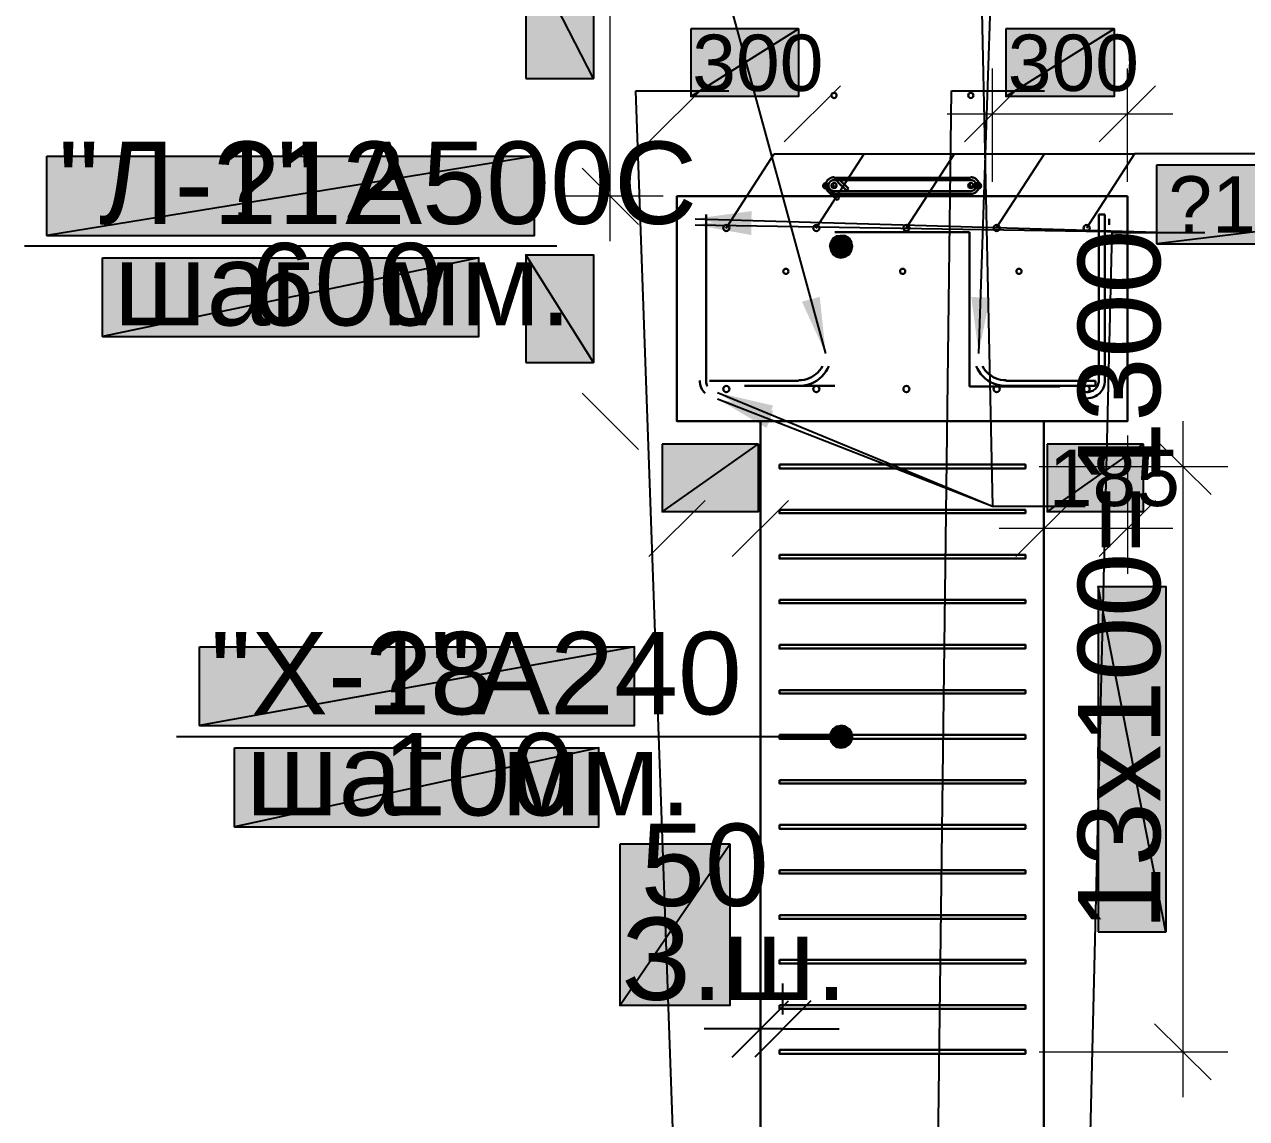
# Model space of a CAD drawing. Extents: x 8 to 21351, y 0 to 420.
# Drawn here: x 10113 to 10167.3, y 206.6 to 255.2 of the extents above; entities that cross this region are included whole.
import ezdxf

# ---------------------------------------------------------------- set-up
doc = ezdxf.new("R2010")
doc.units = 0
for name, color, linetype in [('PDF_ВЫНОСКИ', 7, 'Continuous'), ('TEY_REVIEW_AXIS', 7, 'Continuous'), ('TEY_REVIEW_LEADER', 7, 'Continuous')]:
    doc.layers.add(name, color=color, linetype=linetype)
doc.styles.add('TEYPDFCAD_TEXT', font='arial.ttf')
doc.dimstyles.new('TEYPDFCAD_SCALE_1', dxfattribs={"dimtxt": 2.5, "dimasz": 2.5, "dimexe": 1.25, "dimexo": 0.75, "dimtad": 1, "dimdsep": 46, "dimtxsty": 'Standard', "dimcen": 0.09, "dimadec": 0, "dimazin": 0, "dimtfac": 1, "dimtofl": 0, "dimtmove": 0, "dimatfit": 3, "dimfxl": 1, "dimarcsym": 0})

msp = doc.modelspace()

# ---------------------------------------------------------------- hatches: boundary and pattern name
at = {"true_color": 0xffffff}
h = msp.add_hatch(color=0, dxfattribs=at)
h.paths.add_polyline_path([(10135.275, 252.772), (10138.28, 252.772), (10135.275, 258.635)])
h.paths.add_polyline_path([(10138.28, 252.772), (10135.275, 258.635), (10138.28, 258.635)])
h = msp.add_hatch(color=0, dxfattribs=at)
h.paths.add_polyline_path([(10142.598, 254.974), (10142.598, 251.968), (10147.382, 254.974)])
h.paths.add_polyline_path([(10142.598, 251.968), (10147.382, 254.974), (10147.382, 251.968)])
h = msp.add_hatch(color=0, dxfattribs=at)
h.paths.add_polyline_path([(10156.589, 254.974), (10156.589, 251.968), (10161.394, 254.974)])
h.paths.add_polyline_path([(10156.589, 251.968), (10161.394, 254.974), (10161.394, 251.968)])
h = msp.add_hatch(color=0, dxfattribs=at)
h.paths.add_polyline_path([(10114.002, 249.322), (10135.656, 249.322), (10114.002, 245.809)])
h.paths.add_polyline_path([(10135.656, 249.322), (10114.002, 245.809), (10135.656, 245.809)])
h = msp.add_hatch(color=0, dxfattribs=at)
h.paths.add_polyline_path([(10163.299, 248.941), (10192.128, 248.941), (10163.299, 245.428)])
h.paths.add_polyline_path([(10192.128, 248.941), (10163.299, 245.428), (10192.128, 245.428)])
for points in [[(10148.715, 248.01), (10148.694, 248.073), (10148.652, 248.116), (10148.588, 248.137), (10148.525, 248.116), (10148.483, 248.073), (10148.461, 248.01), (10148.483, 247.946), (10148.525, 247.904), (10148.588, 247.883), (10148.652, 247.904), (10148.694, 247.946)], [(10155.404, 248.01), (10155.383, 248.073), (10155.341, 248.116), (10155.277, 248.137), (10155.214, 248.116), (10155.171, 248.073), (10155.15, 248.01), (10155.171, 247.946), (10155.214, 247.904), (10155.277, 247.883), (10155.341, 247.904), (10155.383, 247.946)], [(10155.51, 248.01), (10155.489, 248.073), (10155.446, 248.116), (10155.383, 248.137), (10155.319, 248.116), (10155.277, 248.073), (10155.256, 248.01), (10155.277, 247.946), (10155.319, 247.904), (10155.383, 247.883), (10155.446, 247.904), (10155.489, 247.946)], [(10149.731, 245.131), (10149.774, 245.322), (10149.266, 245.322)], [(10149.731, 223.351), (10149.774, 223.541), (10149.266, 223.541)]]:
    msp.add_hatch(color=7).paths.add_polyline_path(points)
h = msp.add_hatch(color=7)
h.paths.add_polyline_path([(10148.927, 245.681), (10148.821, 245.512), (10149.266, 245.322)])
h.paths.add_polyline_path([(10148.821, 245.512), (10149.266, 245.322), (10148.779, 245.322)])
h.paths.add_polyline_path([(10149.266, 245.322), (10148.779, 245.322), (10148.821, 245.131)])
h = msp.add_hatch(color=7)
h.paths.add_polyline_path([(10148.821, 245.131), (10148.927, 244.962), (10149.266, 245.322)])
h.paths.add_polyline_path([(10148.927, 244.962), (10149.266, 245.322), (10149.075, 244.856)])
h.paths.add_polyline_path([(10149.266, 245.322), (10149.075, 244.856), (10149.266, 244.814)])
h = msp.add_hatch(color=7)
h.paths.add_polyline_path([(10149.456, 245.787), (10149.266, 245.809), (10149.266, 245.322)])
h.paths.add_polyline_path([(10149.266, 245.809), (10149.266, 245.322), (10149.075, 245.787)])
h.paths.add_polyline_path([(10149.266, 245.322), (10149.075, 245.787), (10148.927, 245.681)])
h = msp.add_hatch(color=7)
h.paths.add_polyline_path([(10149.774, 245.322), (10149.731, 245.512), (10149.266, 245.322)])
h.paths.add_polyline_path([(10149.731, 245.512), (10149.266, 245.322), (10149.626, 245.681)])
h.paths.add_polyline_path([(10149.266, 245.322), (10149.626, 245.681), (10149.456, 245.787)])
h = msp.add_hatch(color=7)
h.paths.add_polyline_path([(10149.266, 244.814), (10149.456, 244.856), (10149.266, 245.322)])
h.paths.add_polyline_path([(10149.456, 244.856), (10149.266, 245.322), (10149.626, 244.962)])
h.paths.add_polyline_path([(10149.266, 245.322), (10149.626, 244.962), (10149.731, 245.131)])
h = msp.add_hatch(color=0, dxfattribs=at)
h.paths.add_polyline_path([(10116.479, 244.814), (10133.179, 244.814), (10116.479, 241.321)])
h.paths.add_polyline_path([(10133.179, 244.814), (10116.479, 241.321), (10133.179, 241.321)])
h = msp.add_hatch(color=0, dxfattribs=at)
h.paths.add_polyline_path([(10135.275, 240.157), (10138.28, 240.157), (10135.275, 244.941)])
h.paths.add_polyline_path([(10138.28, 240.157), (10135.275, 244.941), (10138.28, 244.941)])
h = msp.add_hatch(color=0, dxfattribs=at)
h.paths.add_polyline_path([(10141.328, 236.537), (10141.328, 233.532), (10145.583, 236.537)])
h.paths.add_polyline_path([(10141.328, 233.532), (10145.583, 236.537), (10145.583, 233.532)])
h = msp.add_hatch(color=0, dxfattribs=at)
h.paths.add_polyline_path([(10158.431, 236.537), (10158.431, 233.532), (10162.685, 236.537)])
h.paths.add_polyline_path([(10158.431, 233.532), (10162.685, 236.537), (10162.685, 233.532)])
h = msp.add_hatch(color=0, dxfattribs=at)
h.paths.add_polyline_path([(10160.696, 214.884), (10163.701, 214.884), (10160.696, 230.209)])
h.paths.add_polyline_path([(10163.701, 214.884), (10160.696, 230.209), (10163.701, 230.209)])
h = msp.add_hatch(color=0, dxfattribs=at)
h.paths.add_polyline_path([(10120.775, 227.542), (10140.101, 227.542), (10120.775, 224.049)])
h.paths.add_polyline_path([(10140.101, 227.542), (10120.775, 224.049), (10140.101, 224.049)])
h = msp.add_hatch(color=7)
h.paths.add_polyline_path([(10148.927, 223.901), (10148.821, 223.732), (10149.266, 223.541)])
h.paths.add_polyline_path([(10148.821, 223.732), (10149.266, 223.541), (10148.779, 223.541)])
h.paths.add_polyline_path([(10149.266, 223.541), (10148.779, 223.541), (10148.821, 223.351)])
h = msp.add_hatch(color=7)
h.paths.add_polyline_path([(10149.456, 224.007), (10149.266, 224.049), (10149.266, 223.541)])
h.paths.add_polyline_path([(10149.266, 224.049), (10149.266, 223.541), (10149.075, 224.007)])
h.paths.add_polyline_path([(10149.266, 223.541), (10149.075, 224.007), (10148.927, 223.901)])
h = msp.add_hatch(color=7)
h.paths.add_polyline_path([(10149.774, 223.541), (10149.731, 223.732), (10149.266, 223.541)])
h.paths.add_polyline_path([(10149.731, 223.732), (10149.266, 223.541), (10149.626, 223.901)])
h.paths.add_polyline_path([(10149.266, 223.541), (10149.626, 223.901), (10149.456, 224.007)])
h = msp.add_hatch(color=7)
h.paths.add_polyline_path([(10148.821, 223.351), (10148.927, 223.202), (10149.266, 223.541)])
h.paths.add_polyline_path([(10148.927, 223.202), (10149.266, 223.541), (10149.075, 223.076)])
h.paths.add_polyline_path([(10149.266, 223.541), (10149.075, 223.076), (10149.266, 223.054)])
h = msp.add_hatch(color=7)
h.paths.add_polyline_path([(10149.266, 223.054), (10149.456, 223.076), (10149.266, 223.541)])
h.paths.add_polyline_path([(10149.456, 223.076), (10149.266, 223.541), (10149.626, 223.202)])
h.paths.add_polyline_path([(10149.266, 223.541), (10149.626, 223.202), (10149.731, 223.351)])
h = msp.add_hatch(color=0, dxfattribs=at)
h.paths.add_polyline_path([(10122.342, 223.054), (10138.513, 223.054), (10122.342, 219.541)])
h.paths.add_polyline_path([(10138.513, 223.054), (10122.342, 219.541), (10138.513, 219.541)])
h = msp.add_hatch(color=0, dxfattribs=at)
h.paths.add_polyline_path([(10139.444, 218.779), (10139.444, 211.603), (10144.334, 218.779)])
h.paths.add_polyline_path([(10139.444, 211.603), (10144.334, 218.779), (10144.334, 211.603)])

# ---------------------------------------------------------------- linework, layer by layer
at = {"color": 7, "lineweight": 5}
for p, q in [((10155.997, 248.179), (10155.997, 253.217)), ((10161.987, 248.179), (10161.987, 253.217)), ((10143.233, 252.455), (10140.736, 249.957)), ((10146.747, 249.957), (10149.245, 252.455)), ((10157.246, 252.455), (10154.748, 249.957)), ((10160.738, 249.957), (10163.236, 252.455)), ((10140.27, 246.295), (10137.772, 248.793)), ((10137.772, 248.793), (10140.27, 246.295)), ((10141.371, 247.544), (10137.031, 247.544)), ((10137.772, 238.802), (10140.27, 236.305)), ((10140.27, 236.305), (10137.772, 238.802)), ((10158.283, 236.918), (10158.283, 230.78)), ((10161.987, 236.918), (10161.987, 230.78)), ((10165.712, 234.294), (10163.193, 236.792)), ((10158.071, 235.543), (10166.453, 235.543)), ((10143.233, 234.04), (10140.736, 231.542)), ((10144.44, 231.542), (10146.937, 234.04)), ((10159.532, 234.04), (10157.034, 231.542)), ((10160.738, 231.542), (10163.236, 234.04)), ((10163.998, 232.791), (10156.293, 232.791)), ((10163.193, 210.799), (10165.712, 208.301)), ((10165.712, 208.301), (10163.193, 210.799)), ((10158.071, 209.55), (10166.453, 209.55))]:
    msp.add_line(p, q, dxfattribs=at)
at = {"color": 7, "lineweight": 25}
for p, q in [((10148.165, 246.126), (10150.303, 249.428)), ((10152.166, 246.126), (10154.303, 249.428)), ((10156.166, 246.126), (10158.304, 249.428)), ((10162.304, 249.428), (10160.167, 246.126)), ((10145.689, 211.201), (10145.689, 212.577)), ((10146.683, 211.201), (10146.683, 212.577)), ((10144.44, 209.317), (10146.937, 211.815)), ((10147.932, 211.815), (10145.435, 209.317)), ((10145.689, 210.566), (10143.191, 210.566)), ((10146.683, 210.566), (10145.689, 210.566)), ((10146.683, 210.566), (10149.181, 210.566))]:
    msp.add_line(p, q, dxfattribs=at)
at = {"color": 7, "lineweight": 30}
for p, q in [((10148.589, 248.039), (10148.588, 248.02)), ((10148.588, 248.02), (10148.59, 247.983)), ((10148.588, 248.02), (10148.589, 248.001)), ((10148.59, 248.057), (10148.589, 248.039)), ((10148.593, 248.075), (10148.59, 248.057)), ((10148.596, 248.093), (10148.593, 248.075)), ((10148.6, 248.111), (10148.596, 248.093)), ((10148.605, 248.128), (10148.6, 248.111)), ((10148.61, 248.145), (10148.605, 248.128)), ((10148.617, 248.162), (10148.61, 248.145)), ((10148.624, 248.179), (10148.617, 248.162)), ((10148.632, 248.195), (10148.624, 248.179)), ((10148.641, 248.211), (10148.632, 248.195)), ((10148.651, 248.226), (10148.641, 248.211)), ((10148.661, 248.241), (10148.651, 248.226)), ((10148.672, 248.255), (10148.661, 248.241)), ((10148.684, 248.269), (10148.672, 248.255)), ((10148.697, 248.282), (10148.684, 248.269)), ((10148.71, 248.295), (10148.697, 248.282)), ((10148.724, 248.307), (10148.71, 248.295)), ((10148.716, 248.032), (10148.715, 248.02)), ((10148.715, 248.02), (10148.717, 247.996)), ((10148.715, 248.02), (10148.716, 248.008)), ((10148.717, 248.044), (10148.716, 248.032)), ((10148.718, 248.056), (10148.717, 248.044)), ((10148.72, 248.068), (10148.718, 248.056)), ((10148.723, 248.08), (10148.72, 248.068)), ((10148.726, 248.091), (10148.723, 248.08)), ((10148.739, 248.318), (10148.724, 248.307)), ((10148.73, 248.102), (10148.726, 248.091)), ((10148.734, 248.114), (10148.73, 248.102)), ((10148.739, 248.124), (10148.734, 248.114)), ((10148.753, 248.329), (10148.739, 248.318)), ((10148.744, 248.135), (10148.739, 248.124)), ((10148.75, 248.145), (10148.744, 248.135)), ((10148.756, 248.155), (10148.75, 248.145)), ((10148.769, 248.338), (10148.753, 248.329)), ((10148.763, 248.165), (10148.756, 248.155)), ((10148.771, 248.175), (10148.763, 248.165)), ((10148.784, 248.347), (10148.769, 248.338)), ((10148.778, 248.184), (10148.771, 248.175)), ((10148.787, 248.193), (10148.778, 248.184)), ((10148.801, 248.355), (10148.784, 248.347)), ((10148.796, 248.201), (10148.787, 248.193)), ((10148.805, 248.209), (10148.796, 248.201)), ((10148.817, 248.363), (10148.801, 248.355)), ((10148.814, 248.216), (10148.805, 248.209)), ((10148.824, 248.223), (10148.814, 248.216)), ((10148.834, 248.369), (10148.817, 248.363)), ((10148.834, 248.229), (10148.824, 248.223)), ((10148.851, 248.375), (10148.834, 248.369)), ((10148.844, 248.235), (10148.834, 248.229)), ((10148.855, 248.24), (10148.844, 248.235)), ((10148.869, 248.38), (10148.851, 248.375)), ((10148.866, 248.245), (10148.855, 248.24)), ((10148.877, 248.25), (10148.866, 248.245)), ((10148.886, 248.384), (10148.869, 248.38)), ((10148.888, 248.253), (10148.877, 248.25)), ((10148.904, 248.387), (10148.886, 248.384)), ((10148.9, 248.256), (10148.888, 248.253)), ((10148.911, 248.259), (10148.9, 248.256)), ((10148.922, 248.389), (10148.904, 248.387)), ((10148.923, 248.261), (10148.911, 248.259)), ((10148.941, 248.39), (10148.922, 248.389)), ((10148.935, 248.263), (10148.923, 248.261)), ((10148.947, 248.264), (10148.935, 248.263)), ((10148.959, 248.391), (10148.941, 248.39)), ((10148.959, 248.264), (10148.947, 248.264)), ((10155.023, 248.37), (10148.948, 248.37)), ((10155.023, 248.264), (10148.948, 248.264)), ((10148.971, 248.264), (10148.959, 248.264)), ((10148.983, 248.263), (10148.971, 248.264)), ((10148.995, 248.261), (10148.983, 248.263)), ((10149.007, 248.259), (10148.995, 248.261)), ((10149.018, 248.256), (10149.007, 248.259)), ((10149.03, 248.253), (10149.018, 248.256)), ((10149.041, 248.25), (10149.03, 248.253)), ((10149.052, 248.245), (10149.041, 248.25)), ((10149.063, 248.24), (10149.052, 248.245)), ((10149.074, 248.235), (10149.063, 248.24)), ((10149.084, 248.229), (10149.074, 248.235)), ((10149.094, 248.223), (10149.084, 248.229)), ((10149.104, 248.216), (10149.094, 248.223)), ((10149.113, 248.209), (10149.104, 248.216)), ((10149.122, 248.201), (10149.113, 248.209)), ((10149.118, 248.179), (10149.52, 247.798)), ((10149.131, 248.193), (10149.122, 248.201)), ((10149.223, 248.264), (10149.604, 247.883)), ((10155.072, 248.389), (10155.034, 248.391)), ((10155.059, 248.263), (10155.034, 248.264)), ((10155.083, 248.259), (10155.059, 248.263)), ((10155.108, 248.383), (10155.072, 248.389)), ((10155.106, 248.253), (10155.083, 248.259)), ((10155.129, 248.245), (10155.106, 248.253)), ((10155.144, 248.374), (10155.108, 248.383)), ((10155.15, 248.234), (10155.129, 248.245)), ((10155.178, 248.362), (10155.144, 248.374)), ((10155.17, 248.222), (10155.15, 248.234)), ((10155.189, 248.208), (10155.17, 248.222)), ((10155.21, 248.346), (10155.178, 248.362)), ((10155.206, 248.193), (10155.189, 248.208)), ((10155.222, 248.175), (10155.206, 248.193)), ((10155.241, 248.328), (10155.21, 248.346)), ((10155.236, 248.157), (10155.222, 248.175)), ((10155.248, 248.136), (10155.236, 248.157)), ((10155.269, 248.306), (10155.241, 248.328)), ((10155.258, 248.115), (10155.248, 248.136)), ((10155.266, 248.093), (10155.258, 248.115)), ((10155.272, 248.069), (10155.266, 248.093)), ((10155.296, 248.282), (10155.269, 248.306)), ((10155.276, 248.045), (10155.272, 248.069)), ((10155.277, 248.02), (10155.276, 248.045)), ((10155.276, 247.996), (10155.277, 248.02)), ((10155.32, 248.256), (10155.296, 248.282)), ((10155.341, 248.228), (10155.32, 248.256)), ((10155.359, 248.197), (10155.341, 248.228)), ((10155.375, 248.165), (10155.359, 248.197)), ((10155.388, 248.131), (10155.375, 248.165)), ((10155.397, 248.095), (10155.388, 248.131)), ((10155.402, 248.058), (10155.397, 248.095)), ((10155.404, 248.02), (10155.402, 248.058)), ((10155.402, 247.983), (10155.404, 248.02)), ((10148.589, 248.001), (10148.591, 247.981)), ((10148.59, 247.983), (10148.596, 247.946)), ((10148.591, 247.981), (10148.593, 247.962)), ((10148.593, 247.962), (10148.597, 247.943)), ((10148.596, 247.946), (10148.605, 247.91)), ((10148.597, 247.943), (10148.601, 247.924)), ((10148.601, 247.924), (10148.607, 247.905)), ((10148.605, 247.91), (10148.618, 247.876)), ((10148.607, 247.905), (10148.613, 247.887)), ((10148.613, 247.887), (10148.621, 247.869)), ((10148.618, 247.876), (10148.633, 247.844)), ((10148.621, 247.869), (10148.629, 247.852)), ((10148.629, 247.852), (10148.638, 247.835)), ((10148.633, 247.844), (10148.652, 247.813)), ((10148.638, 247.835), (10148.649, 247.818)), ((10148.649, 247.818), (10148.66, 247.802)), ((10148.652, 247.813), (10148.673, 247.785)), ((10148.66, 247.802), (10148.671, 247.787)), ((10148.671, 247.787), (10148.684, 247.772)), ((10148.673, 247.785), (10148.697, 247.758)), ((10148.684, 247.772), (10148.698, 247.758)), ((10148.694, 247.756), (10149.096, 247.375)), ((10148.697, 247.758), (10148.723, 247.735)), ((10148.698, 247.758), (10148.712, 247.744)), ((10148.715, 247.756), (10148.715, 248.01)), ((10148.716, 248.008), (10148.717, 247.996)), ((10148.717, 247.996), (10148.72, 247.971)), ((10148.717, 247.996), (10148.718, 247.984)), ((10148.718, 247.984), (10148.72, 247.973)), ((10148.72, 247.973), (10148.723, 247.961)), ((10148.72, 247.971), (10148.726, 247.948)), ((10148.723, 247.961), (10148.726, 247.95)), ((10148.723, 247.735), (10148.752, 247.713)), ((10148.726, 247.95), (10148.73, 247.938)), ((10148.726, 247.948), (10148.735, 247.926)), ((10148.73, 247.938), (10148.734, 247.927)), ((10148.734, 247.927), (10148.739, 247.916)), ((10148.735, 247.926), (10148.745, 247.904)), ((10148.739, 247.916), (10148.744, 247.906)), ((10148.744, 247.906), (10148.75, 247.895)), ((10148.745, 247.904), (10148.757, 247.884)), ((10148.75, 247.895), (10148.756, 247.885)), ((10148.752, 247.713), (10148.782, 247.695)), ((10148.756, 247.885), (10148.763, 247.876)), ((10148.757, 247.884), (10148.771, 247.866)), ((10148.763, 247.876), (10148.771, 247.866)), ((10148.771, 247.866), (10148.787, 247.848)), ((10148.771, 247.866), (10148.778, 247.857)), ((10148.778, 247.857), (10148.787, 247.848)), ((10148.779, 247.84), (10149.181, 247.459)), ((10148.782, 247.695), (10148.815, 247.679)), ((10148.787, 247.848), (10148.804, 247.833)), ((10148.804, 247.833), (10148.823, 247.819)), ((10148.815, 247.679), (10148.849, 247.667)), ((10148.823, 247.819), (10148.843, 247.806)), ((10148.843, 247.806), (10148.864, 247.796)), ((10148.849, 247.667), (10148.884, 247.658)), ((10148.864, 247.796), (10148.887, 247.788)), ((10148.884, 247.658), (10148.921, 247.652)), ((10148.887, 247.788), (10148.91, 247.782)), ((10148.91, 247.782), (10148.934, 247.778)), ((10148.921, 247.652), (10148.959, 247.65)), ((10148.934, 247.778), (10148.959, 247.777)), ((10148.948, 247.777), (10155.023, 247.777)), ((10148.948, 247.65), (10155.023, 247.65)), ((10149.52, 247.798), (10149.604, 247.883)), ((10155.034, 247.777), (10155.059, 247.778)), ((10155.034, 247.65), (10155.072, 247.652)), ((10155.059, 247.778), (10155.083, 247.782)), ((10155.072, 247.652), (10155.108, 247.658)), ((10155.083, 247.782), (10155.106, 247.788)), ((10155.106, 247.788), (10155.129, 247.796)), ((10155.108, 247.658), (10155.144, 247.667)), ((10155.129, 247.796), (10155.15, 247.806)), ((10155.144, 247.667), (10155.178, 247.679)), ((10155.15, 247.806), (10155.17, 247.819)), ((10155.17, 247.819), (10155.189, 247.833)), ((10155.178, 247.679), (10155.21, 247.695)), ((10155.189, 247.833), (10155.206, 247.848)), ((10155.206, 247.848), (10155.222, 247.866)), ((10155.21, 247.695), (10155.241, 247.713)), ((10155.222, 247.866), (10155.236, 247.884)), ((10155.236, 247.884), (10155.248, 247.904)), ((10155.241, 247.713), (10155.269, 247.735)), ((10155.248, 247.904), (10155.258, 247.926)), ((10155.258, 247.926), (10155.266, 247.948)), ((10155.266, 247.948), (10155.272, 247.971)), ((10155.269, 247.735), (10155.296, 247.758)), ((10155.272, 247.971), (10155.276, 247.996)), ((10155.296, 247.758), (10155.32, 247.785)), ((10155.32, 247.785), (10155.341, 247.813)), ((10155.341, 247.813), (10155.359, 247.844)), ((10155.359, 247.844), (10155.375, 247.876)), ((10155.375, 247.876), (10155.388, 247.91)), ((10155.388, 247.91), (10155.397, 247.946)), ((10155.397, 247.946), (10155.402, 247.983)), ((10149.096, 247.375), (10149.181, 247.459)), ((10143.276, 246.74), (10143.276, 239.353)), ((10160.717, 246.74), (10160.717, 239.353)), ((10160.992, 246.74), (10160.717, 246.74)), ((10160.992, 246.74), (10160.992, 239.353)), ((10161.183, 246.549), (10161.183, 246.274)), ((10148.991, 245.957), (10154.981, 245.957)), ((10154.981, 245.957), (10154.981, 239.099)), ((10148.315, 239.809), (10148.384, 239.901)), ((10148.384, 239.901), (10148.444, 240)), ((10148.668, 239.879), (10148.729, 240.005)), ((10155.264, 240.005), (10155.325, 239.879)), ((10155.549, 240), (10155.608, 239.901)), ((10155.608, 239.901), (10155.677, 239.809)), ((10143, 239.363), (10143.005, 239.282)), ((10143.276, 239.363), (10143.278, 239.31)), ((10143.424, 239.353), (10147.382, 239.353)), ((10147.393, 239.374), (10147.515, 239.38)), ((10147.515, 239.38), (10147.634, 239.398)), ((10147.634, 239.398), (10147.748, 239.428)), ((10147.748, 239.428), (10147.858, 239.468)), ((10147.858, 239.468), (10147.963, 239.518)), ((10147.963, 239.518), (10148.061, 239.578)), ((10148.061, 239.578), (10148.153, 239.647)), ((10148.084, 239.295), (10148.203, 239.367)), ((10148.153, 239.647), (10148.238, 239.724)), ((10148.203, 239.367), (10148.315, 239.451)), ((10148.238, 239.724), (10148.315, 239.809)), ((10148.315, 239.451), (10148.418, 239.545)), ((10148.418, 239.545), (10148.511, 239.647)), ((10148.511, 239.647), (10148.595, 239.759)), ((10148.595, 239.759), (10148.668, 239.879)), ((10155.325, 239.879), (10155.398, 239.759)), ((10155.398, 239.759), (10155.481, 239.647)), ((10155.481, 239.647), (10155.575, 239.545)), ((10155.575, 239.545), (10155.678, 239.451)), ((10155.677, 239.809), (10155.754, 239.724)), ((10155.678, 239.451), (10155.789, 239.367)), ((10155.754, 239.724), (10155.839, 239.647)), ((10155.789, 239.367), (10155.909, 239.295)), ((10155.839, 239.647), (10155.931, 239.578)), ((10155.931, 239.578), (10156.03, 239.518)), ((10156.03, 239.518), (10156.135, 239.468)), ((10156.135, 239.468), (10156.244, 239.428)), ((10156.244, 239.428), (10156.359, 239.398)), ((10156.359, 239.398), (10156.478, 239.38)), ((10156.478, 239.38), (10156.6, 239.374)), ((10160.569, 239.353), (10156.589, 239.353)), ((10160.569, 239.12), (10160.569, 239.353)), ((10160.714, 239.31), (10160.717, 239.363)), ((10160.988, 239.282), (10160.992, 239.363)), ((10143.005, 239.282), (10143.017, 239.203)), ((10143.017, 239.203), (10143.036, 239.127)), ((10143.036, 239.127), (10143.063, 239.054)), ((10143.063, 239.054), (10143.096, 238.985)), ((10143.096, 238.985), (10143.136, 238.919)), ((10143.136, 238.919), (10143.182, 238.858)), ((10143.182, 238.858), (10143.233, 238.802)), ((10143.278, 239.31), (10143.286, 239.259)), ((10143.286, 239.259), (10143.299, 239.209)), ((10143.299, 239.209), (10143.316, 239.161)), ((10143.316, 239.161), (10143.338, 239.116)), ((10144.99, 239.12), (10148.991, 239.12)), ((10147.393, 239.12), (10147.541, 239.127)), ((10147.541, 239.127), (10147.685, 239.149)), ((10147.685, 239.149), (10147.824, 239.185)), ((10147.824, 239.185), (10147.957, 239.234)), ((10147.957, 239.234), (10148.084, 239.295)), ((10154.981, 239.099), (10158.981, 239.099)), ((10155.909, 239.295), (10156.036, 239.234)), ((10156.036, 239.234), (10156.169, 239.185)), ((10156.169, 239.185), (10156.308, 239.149)), ((10156.308, 239.149), (10156.452, 239.127)), ((10156.452, 239.127), (10156.6, 239.12)), ((10156.589, 239.12), (10160.569, 239.12)), ((10160.198, 238.845), (10160.251, 238.847)), ((10160.251, 238.847), (10160.303, 238.855)), ((10160.303, 238.855), (10160.353, 238.868)), ((10160.353, 238.868), (10160.4, 238.885)), ((10160.4, 238.885), (10160.446, 238.907)), ((10160.446, 238.907), (10160.488, 238.933)), ((10160.488, 238.933), (10160.528, 238.963)), ((10160.528, 238.963), (10160.565, 238.997)), ((10160.565, 238.997), (10160.599, 239.033)), ((10160.599, 239.033), (10160.628, 239.073)), ((10160.628, 239.073), (10160.654, 239.116)), ((10160.654, 239.116), (10160.676, 239.161)), ((10160.676, 239.161), (10160.694, 239.209)), ((10160.694, 239.209), (10160.706, 239.259)), ((10160.703, 238.751), (10160.76, 238.802)), ((10160.706, 239.259), (10160.714, 239.31)), ((10160.76, 238.802), (10160.811, 238.858)), ((10160.811, 238.858), (10160.857, 238.919)), ((10160.857, 238.919), (10160.896, 238.985)), ((10160.896, 238.985), (10160.93, 239.054)), ((10160.93, 239.054), (10160.956, 239.127)), ((10160.956, 239.127), (10160.976, 239.203)), ((10160.976, 239.203), (10160.988, 239.282)), ((10160.198, 238.57), (10160.28, 238.574)), ((10160.28, 238.574), (10160.358, 238.586)), ((10160.358, 238.586), (10160.434, 238.605)), ((10160.434, 238.605), (10160.507, 238.632)), ((10160.507, 238.632), (10160.577, 238.665)), ((10160.577, 238.665), (10160.642, 238.705)), ((10160.642, 238.705), (10160.703, 238.751))]:
    msp.add_line(p, q, dxfattribs=at)
at = {"color": 7, "lineweight": 20}
for p, q in [((10148.948, 247.904), (10148.948, 248.137)), ((10148.948, 247.925), (10148.948, 248.116)), ((10155.023, 247.904), (10155.023, 248.137)), ((10155.023, 247.904), (10155.023, 248.137)), ((10148.842, 248.01), (10149.054, 248.01)), ((10154.917, 248.01), (10155.15, 248.01)), ((10154.917, 248.01), (10155.15, 248.01))]:
    msp.add_line(p, q, dxfattribs=at)
at = {"color": 0, "lineweight": 0, "true_color": 0xffffff}
for p, q in [((10116.479, 241.321), (10133.179, 241.321)), ((10120.775, 224.049), (10140.101, 224.049)), ((10122.342, 219.541), (10138.513, 219.541))]:
    msp.add_line(p, q, dxfattribs=at)
at = {"color": 0, "true_color": 0xffffff}
for points in [[(10135.275, 252.772), (10138.28, 252.772), (10135.275, 258.635)], [(10138.28, 252.772), (10135.275, 258.635), (10138.28, 258.635)], [(10142.598, 254.974), (10142.598, 251.968), (10147.382, 254.974)], [(10142.598, 251.968), (10147.382, 254.974), (10147.382, 251.968)], [(10156.589, 254.974), (10156.589, 251.968), (10161.394, 254.974)], [(10156.589, 251.968), (10161.394, 254.974), (10161.394, 251.968)], [(10114.002, 249.322), (10135.656, 249.322), (10114.002, 245.809)], [(10135.656, 249.322), (10114.002, 245.809), (10135.656, 245.809)], [(10163.299, 248.941), (10192.128, 248.941), (10163.299, 245.428)], [(10192.128, 248.941), (10163.299, 245.428), (10192.128, 245.428)], [(10116.479, 244.814), (10133.179, 244.814), (10116.479, 241.321)], [(10133.179, 244.814), (10116.479, 241.321), (10133.179, 241.321)], [(10135.275, 240.157), (10138.28, 240.157), (10135.275, 244.941)], [(10138.28, 240.157), (10135.275, 244.941), (10138.28, 244.941)], [(10141.328, 236.537), (10141.328, 233.532), (10145.583, 236.537)], [(10141.328, 233.532), (10145.583, 236.537), (10145.583, 233.532)], [(10158.431, 236.537), (10158.431, 233.532), (10162.685, 236.537)], [(10158.431, 233.532), (10162.685, 236.537), (10162.685, 233.532)], [(10160.696, 214.884), (10163.701, 214.884), (10160.696, 230.209)], [(10163.701, 214.884), (10160.696, 230.209), (10163.701, 230.209)], [(10120.775, 227.542), (10140.101, 227.542), (10120.775, 224.049)], [(10140.101, 227.542), (10120.775, 224.049), (10140.101, 224.049)], [(10122.342, 223.054), (10138.513, 223.054), (10122.342, 219.541)], [(10138.513, 223.054), (10122.342, 219.541), (10138.513, 219.541)], [(10139.444, 218.779), (10139.444, 211.603), (10144.334, 218.779)], [(10139.444, 211.603), (10144.334, 218.779), (10144.334, 211.603)]]:
    msp.add_lwpolyline(points, close=True, dxfattribs=at)
at = {"color": 7}
for points in [[(10148.715, 248.01), (10148.694, 248.073), (10148.652, 248.116), (10148.588, 248.137), (10148.525, 248.116), (10148.483, 248.073), (10148.461, 248.01), (10148.483, 247.946), (10148.525, 247.904), (10148.588, 247.883), (10148.652, 247.904), (10148.694, 247.946)], [(10155.404, 248.01), (10155.383, 248.073), (10155.341, 248.116), (10155.277, 248.137), (10155.214, 248.116), (10155.171, 248.073), (10155.15, 248.01), (10155.171, 247.946), (10155.214, 247.904), (10155.277, 247.883), (10155.341, 247.904), (10155.383, 247.946)], [(10155.51, 248.01), (10155.489, 248.073), (10155.446, 248.116), (10155.383, 248.137), (10155.319, 248.116), (10155.277, 248.073), (10155.256, 248.01), (10155.277, 247.946), (10155.319, 247.904), (10155.383, 247.883), (10155.446, 247.904), (10155.489, 247.946)], [(10148.821, 245.512), (10149.266, 245.322), (10148.779, 245.322)], [(10149.266, 245.322), (10148.779, 245.322), (10148.821, 245.131)], [(10148.927, 245.681), (10148.821, 245.512), (10149.266, 245.322)], [(10148.821, 245.131), (10148.927, 244.962), (10149.266, 245.322)], [(10149.266, 245.322), (10149.075, 245.787), (10148.927, 245.681)], [(10148.927, 244.962), (10149.266, 245.322), (10149.075, 244.856)], [(10149.266, 245.809), (10149.266, 245.322), (10149.075, 245.787)], [(10149.266, 245.322), (10149.075, 244.856), (10149.266, 244.814)], [(10149.456, 245.787), (10149.266, 245.809), (10149.266, 245.322)], [(10149.266, 245.322), (10149.626, 245.681), (10149.456, 245.787)], [(10149.731, 245.512), (10149.266, 245.322), (10149.626, 245.681)], [(10149.774, 245.322), (10149.731, 245.512), (10149.266, 245.322)], [(10149.266, 244.814), (10149.456, 244.856), (10149.266, 245.322)], [(10149.456, 244.856), (10149.266, 245.322), (10149.626, 244.962)], [(10149.266, 245.322), (10149.626, 244.962), (10149.731, 245.131)], [(10149.731, 245.131), (10149.774, 245.322), (10149.266, 245.322)], [(10148.821, 223.732), (10149.266, 223.541), (10148.779, 223.541)], [(10148.927, 223.901), (10148.821, 223.732), (10149.266, 223.541)], [(10149.266, 223.541), (10149.075, 224.007), (10148.927, 223.901)], [(10149.266, 224.049), (10149.266, 223.541), (10149.075, 224.007)], [(10149.456, 224.007), (10149.266, 224.049), (10149.266, 223.541)], [(10149.266, 223.541), (10149.626, 223.901), (10149.456, 224.007)], [(10149.731, 223.732), (10149.266, 223.541), (10149.626, 223.901)], [(10149.774, 223.541), (10149.731, 223.732), (10149.266, 223.541)], [(10149.266, 223.541), (10148.779, 223.541), (10148.821, 223.351)], [(10148.821, 223.351), (10148.927, 223.202), (10149.266, 223.541)], [(10148.927, 223.202), (10149.266, 223.541), (10149.075, 223.076)], [(10149.266, 223.541), (10149.075, 223.076), (10149.266, 223.054)], [(10149.266, 223.054), (10149.456, 223.076), (10149.266, 223.541)], [(10149.456, 223.076), (10149.266, 223.541), (10149.626, 223.202)], [(10149.266, 223.541), (10149.626, 223.202), (10149.731, 223.351)], [(10149.731, 223.351), (10149.774, 223.541), (10149.266, 223.541)]]:
    msp.add_lwpolyline(points, close=True, dxfattribs=at)
at = {"color": 7, "lineweight": 30}
for centre, radius in [((10148.959, 252.021), 0.116), ((10155.034, 252.021), 0.116), ((10148.959, 248.02), 0.116), ((10155.034, 248.02), 0.116), ((10144.175, 246.137), 0.138), ((10148.176, 246.137), 0.138), ((10152.176, 246.137), 0.138), ((10156.177, 246.137), 0.138), ((10160.177, 246.137), 0.138), ((10146.821, 244.21), 0.116), ((10152.007, 244.21), 0.116), ((10157.172, 244.21), 0.116), ((10144.175, 238.982), 0.138), ((10148.176, 238.982), 0.138), ((10152.176, 238.982), 0.138), ((10156.177, 238.982), 0.138), ((10160.177, 238.982), 0.138)]:
    msp.add_circle(centre, radius, dxfattribs=at)
at = {"layer": 'TEY_REVIEW_AXIS', "color": 7, "lineweight": 5}
for p, q in [((10139.021, 245.554), (10139.021, 275.548)), ((10164.442, 237.554), (10164.442, 207.539))]:
    msp.add_line(p, q, dxfattribs=at)
at = {"layer": 'TEY_REVIEW_AXIS', "color": 7, "lineweight": 25}
for p, q in [((10193.144, 249.428), (10162.304, 249.428)), ((10136.65, 245.322), (10113.007, 245.322)), ((10141.095, 223.541), (10119.759, 223.541))]:
    msp.add_line(p, q, dxfattribs=at)
at = {"layer": 'TEY_REVIEW_AXIS', "color": 0, "lineweight": 0, "true_color": 0xffffff}
for p, q in [((10114.002, 245.809), (10135.656, 245.809)), ((10163.299, 245.428), (10192.128, 245.428))]:
    msp.add_line(p, q, dxfattribs=at)
at = {"layer": 'TEY_REVIEW_AXIS', "lineweight": 30}
for points in [[(10161.987, 247.544), (10141.985, 247.544), (10141.985, 237.554), (10161.987, 237.554)], [(10158.283, 67.543), (10158.283, 237.554), (10145.689, 237.554), (10145.689, 67.543)]]:
    msp.add_lwpolyline(points, close=True, dxfattribs=at)
at = {"layer": 'TEY_REVIEW_LEADER', "color": 7, "lineweight": 5}
msp.add_line((10153.986, 251.206), (10163.998, 251.206), dxfattribs=at)
at = {"layer": 'TEY_REVIEW_LEADER', "color": 7, "lineweight": 25}
for p, q in [((10144.165, 246.126), (10146.302, 249.428)), ((10146.302, 249.428), (10162.304, 249.428)), ((10149.266, 223.541), (10141.095, 223.541))]:
    msp.add_line(p, q, dxfattribs=at)
at = {"layer": 'TEY_REVIEW_LEADER', "color": 7, "lineweight": 30}
for points in [[(10146.535, 235.627), (10157.457, 235.627), (10157.457, 235.458), (10146.535, 235.458)], [(10146.535, 233.617), (10157.457, 233.617), (10157.457, 233.468), (10146.535, 233.468)], [(10146.535, 231.627), (10157.457, 231.627), (10157.457, 231.458), (10146.535, 231.458)], [(10146.535, 229.616), (10157.457, 229.616), (10157.457, 229.468), (10146.535, 229.468)], [(10146.535, 227.626), (10157.457, 227.626), (10157.457, 227.457), (10146.535, 227.457)], [(10146.535, 225.615), (10157.457, 225.615), (10157.457, 225.467), (10146.535, 225.467)], [(10146.535, 223.626), (10157.457, 223.626), (10157.457, 223.457), (10146.535, 223.457)], [(10146.535, 221.615), (10157.457, 221.615), (10157.457, 221.467), (10146.535, 221.467)], [(10146.535, 219.625), (10157.457, 219.625), (10157.457, 219.456), (10146.535, 219.456)], [(10146.535, 217.614), (10157.457, 217.614), (10157.457, 217.466), (10146.535, 217.466)], [(10146.535, 215.625), (10157.457, 215.625), (10157.457, 215.456), (10146.535, 215.456)], [(10146.535, 213.635), (10157.457, 213.635), (10157.457, 213.466), (10146.535, 213.466)], [(10146.535, 211.624), (10157.457, 211.624), (10157.457, 211.455), (10146.535, 211.455)], [(10146.535, 209.635), (10157.457, 209.635), (10157.457, 209.465), (10146.535, 209.465)]]:
    msp.add_lwpolyline(points, close=True, dxfattribs=at)

# ---------------------------------------------------------------- texts
at = {"color": 7, "style": 'TEYPDFCAD_TEXT'}
for s, p in [('\ue71212', (10121.419, 246.316)), ('А500С', (10127.255, 246.316)), ('600', (10123.038, 241.808)), ('шаг', (10116.987, 241.808)), ('\ue7128', (10128.171, 224.536)), ('А240', (10132.935, 224.536)), ('100', (10128.901, 220.049)), ('шаг', (10122.85, 220.049))]:
    msp.add_text(s, height=3.6583, dxfattribs=at).set_placement(p)
at = {"layer": 'PDF_ВЫНОСКИ', "style": 'TEYPDFCAD_TEXT'}
for s, p in [('300', (10142.662, 252.222)), ('300', (10156.674, 252.222)), ('\ue71214А500С', (10163.807, 245.935)), ('\ue71214А500С', (10163.807, 245.935)), ('\ue71214А500С', (10163.807, 245.935)), ('185', (10158.494, 233.786)), ('185', (10158.494, 233.786)), ('185', (10158.494, 233.786))]:
    msp.add_text(s, height=2.5, dxfattribs=at).set_placement(p)
at = {"layer": 'TEY_REVIEW_LEADER', "color": 7, "style": 'TEYPDFCAD_TEXT'}
for s, p in [('"Л-1"', (10114.51, 246.316)), ('мм.', (10128.874, 241.808)), ('"Х-1"', (10121.262, 224.536)), ('мм.', (10134.201, 220.049)), ('50', (10140.376, 216.027)), ('З.ш.', (10139.529, 211.857))]:
    msp.add_text(s, height=3.6583, dxfattribs=at).set_placement(p)
msp.add_text('13х100=1300', height=3.65831, rotation=90, dxfattribs=at).set_placement((10163.447, 214.947))

# ---------------------------------------------------------------- leaders
at = {"layer": 'PDF_ВЫНОСКИ', "lineweight": 9, "annotation_type": 0, "has_hookline": 1, "hookline_direction": 0}
for points in [[(10155.15, 272.944), (10155.994, 233.786), (10158.494, 233.786)], [(10148.588, 240.559), (10140.162, 271.42), (10142.662, 271.42)], [(10155.383, 240.559), (10156.375, 270.023), (10158.875, 270.023)], [(10146.683, 68.538), (10140.162, 252.222), (10142.662, 252.222)], [(10151.869, 68.538), (10154.174, 252.222), (10156.674, 252.222)], [(10142.789, 246.549), (10163.807, 245.935)], [(10142.789, 246.274), (10163.807, 245.935)], [(10157.055, 68.538), (10161.307, 245.935), (10163.807, 245.935)], [(10143.784, 238.823), (10155.994, 233.786), (10158.494, 233.786)], [(10143.784, 238.548), (10155.994, 233.786), (10158.494, 233.786)]]:
    msp.add_leader(points, dimstyle='TEYPDFCAD_SCALE_1', dxfattribs=at)

doc.saveas('drawing.dxf')
